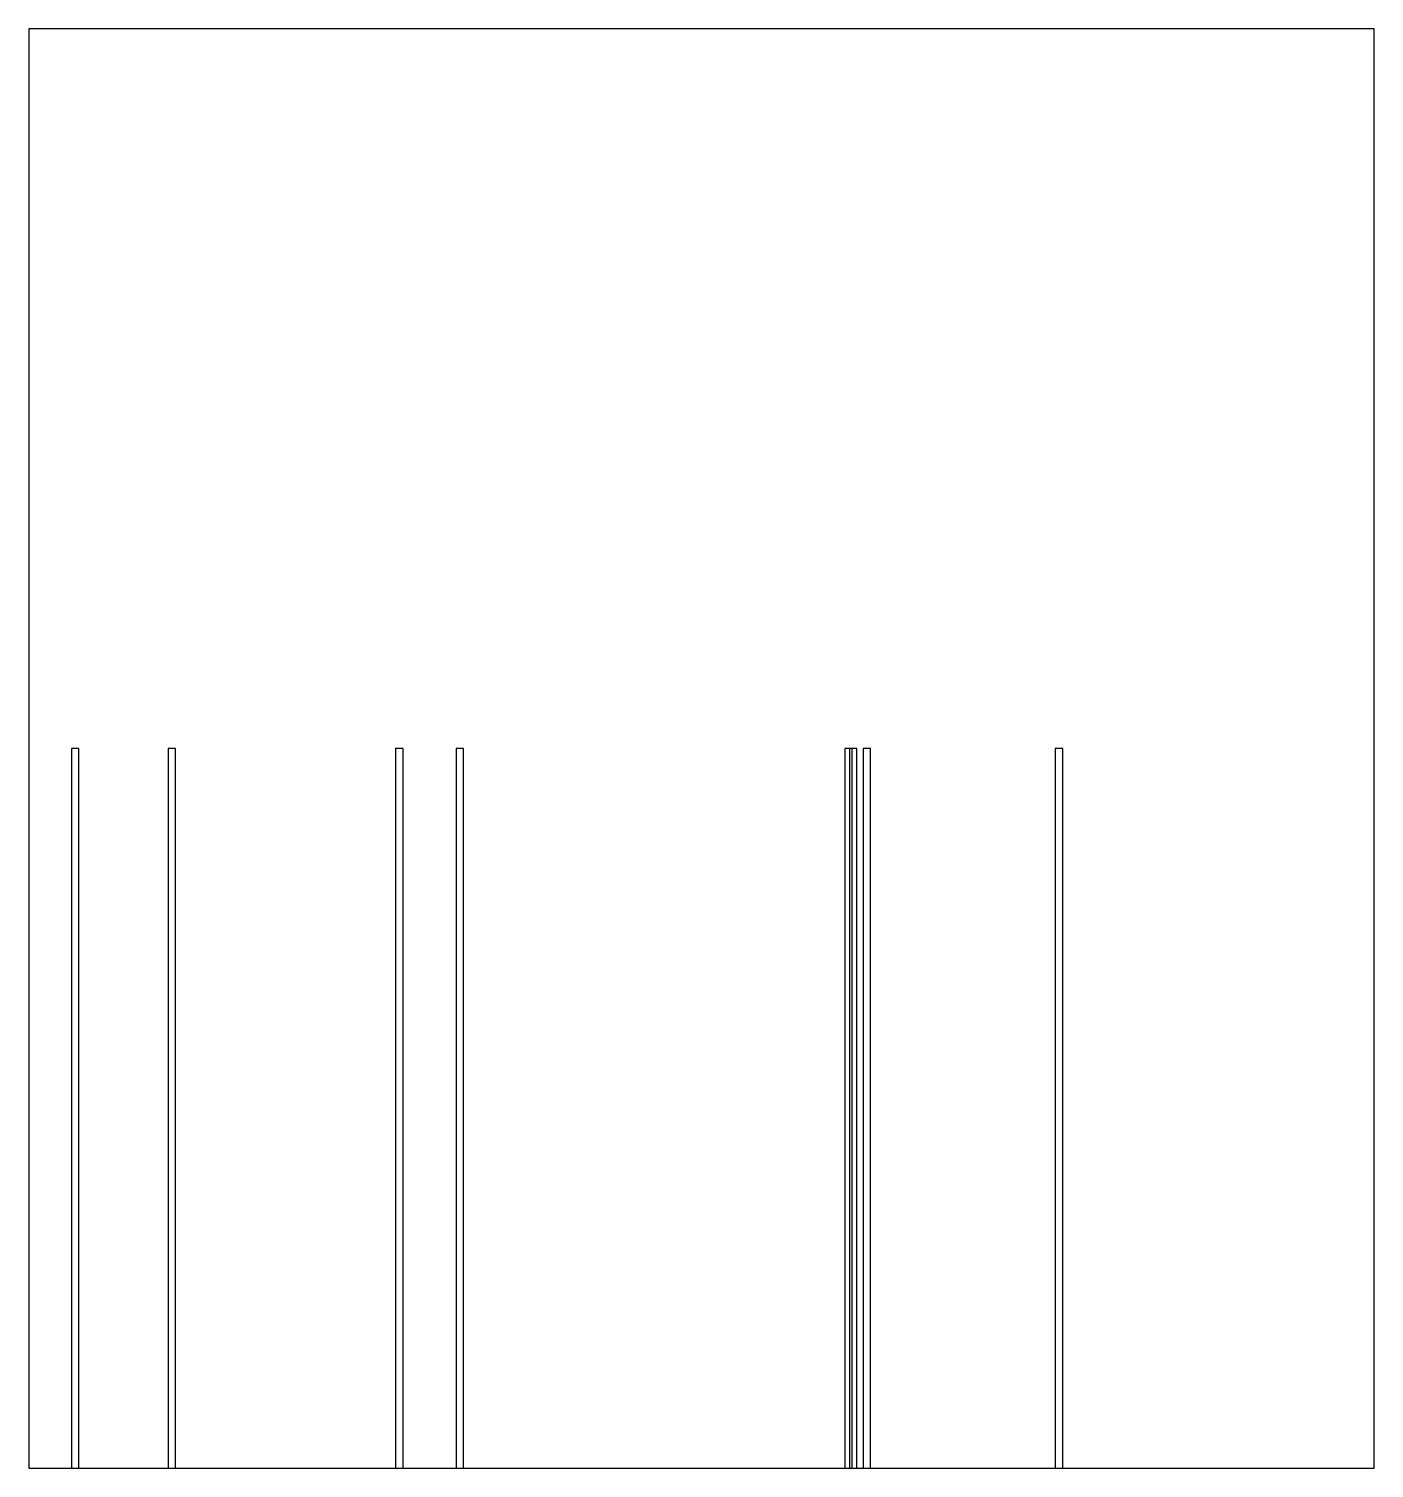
# Model space of a CAD drawing. Header units: millimetres. Extents: x 0 to 561, y 0 to 600.
import ezdxf

# ---------------------------------------------------------------- set-up
doc = ezdxf.new("R2010")
doc.units = ezdxf.units.MM
doc.layers.add('OUTLINE', color=5, linetype='Continuous')
doc.layers.add('SLOT', color=1, linetype='Continuous')

msp = doc.modelspace()

# ---------------------------------------------------------------- linework, layer by layer
at = {"layer": 'OUTLINE'}
msp.add_lwpolyline([(0, 0), (560.78, 0), (560.78, 600), (0, 600), (0, 0)], close=True, dxfattribs=at)
at = {"layer": 'SLOT'}
for points in [[(17.78, 0), (20.88, 0), (20.88, 300), (17.78, 300), (17.78, 0)], [(58.1, 0), (61.2, 0), (61.2, 300), (58.1, 300), (58.1, 0)], [(152.9, 0), (156, 0), (156, 300), (152.9, 300), (152.9, 0)], [(178.15, 0), (181.25, 0), (181.25, 300), (178.15, 300), (178.15, 0)], [(340.12, 0), (343.22, 0), (343.22, 300), (340.12, 300), (340.12, 0)], [(342.04, 0), (345.14, 0), (345.14, 300), (342.04, 300), (342.04, 0)], [(347.75, 0), (350.85, 0), (350.85, 300), (347.75, 300), (347.75, 0)], [(427.84, 0), (430.94, 0), (430.94, 300), (427.84, 300), (427.84, 0)]]:
    msp.add_lwpolyline(points, close=True, dxfattribs=at)

doc.saveas('drawing.dxf')
